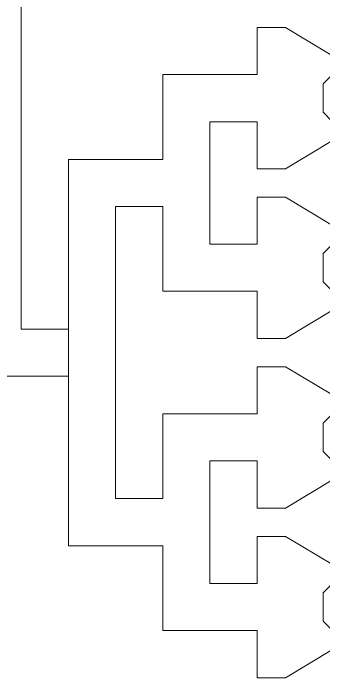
# Model space of a CAD drawing. Extents: x 1000 to 49000, y 2919 to 77300.
# Drawn here: x 39492 to 39821, y 47790 to 48495 of the extents above; entities that cross this region are included whole.
import ezdxf

# ---------------------------------------------------------------- set-up
doc = ezdxf.new("R2010")
doc.units = 13
doc.layers.add('Outer', color=1, linetype='Continuous', lineweight=0, true_color=0xff0000)

msp = doc.modelspace()

# ---------------------------------------------------------------- linework, layer by layer
at = {"layer": 'Outer'}
for points in [[(39450, 48110), (39550, 48110), (39550, 48160), (39500, 48160), (39500, 48830), (39550, 48830), (39550, 48880), (39450, 48880)], [(39830, 47820), (39780, 47790), (39750, 47790), (39750, 47840), (39650, 47840), (39650, 47930), (39550, 47930), (39550, 48110), (39550, 48160), (39550, 48340), (39650, 48340), (39650, 48430), (39750, 48430), (39750, 48480), (39780, 48480), (39830, 48450)], [(39830, 48430), (39820, 48420), (39820, 48390), (39830, 48380)], [(39830, 48360), (39780, 48330), (39750, 48330), (39750, 48380), (39700, 48380), (39700, 48250), (39750, 48250), (39750, 48300), (39780, 48300), (39830, 48270)], [(39830, 48180), (39780, 48150), (39750, 48150), (39750, 48200), (39650, 48200), (39650, 48290), (39600, 48290), (39600, 47980), (39650, 47980), (39650, 48070), (39750, 48070), (39750, 48120), (39780, 48120), (39830, 48090)], [(39830, 48250), (39820, 48240), (39820, 48210), (39830, 48200)], [(39830, 48070), (39820, 48060), (39820, 48030), (39830, 48020)], [(39830, 48000), (39780, 47970), (39750, 47970), (39750, 48020), (39700, 48020), (39700, 47890), (39750, 47890), (39750, 47940), (39780, 47940), (39830, 47910)], [(39830, 47890), (39820, 47880), (39820, 47850), (39830, 47840)]]:
    msp.add_lwpolyline(points, dxfattribs=at)

doc.saveas('drawing.dxf')
